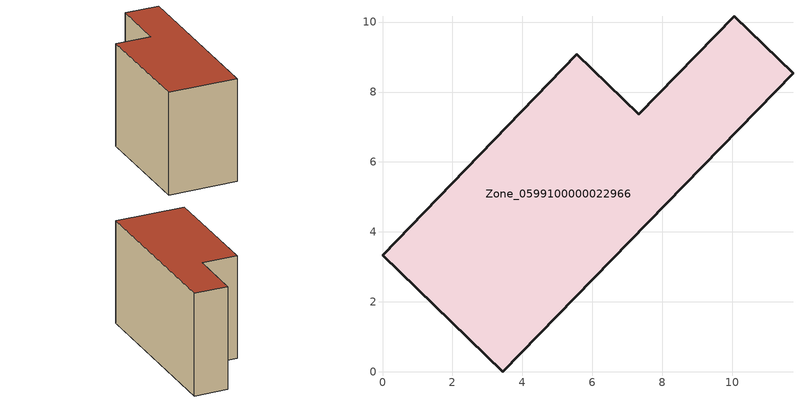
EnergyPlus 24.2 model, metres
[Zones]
Zone_0599100000022966
 floor ground (C_G): 3.44,0 0,3.34 5.55,9.08 7.32,7.37 10.05,10.17 11.73,8.54 z0
 wall outside (C_F): 3.44,0 11.73,8.54 10.05,10.17 7.32,7.37 5.55,9.08 0,3.34 3.44,0 z0:7.21
 roof outside (C_R): 0,3.34 3.44,0 11.73,8.54 10.05,10.17 7.32,7.37 5.55,9.08 z7.21
[BUILDING]
Pand.0599100000022966: North Axis=0; Terrain=City; Loads Convergence Tolerance Value=0.04; Temperature Convergence Tolerance Value=0.4; Solar Distribution=FullExterior; Maximum Number of Warmup Days=25; Minimum Number of Warmup Days=1
[Site:Location]
Rotterdam.The.Hague.AP_ZH_NLD Design_Conditions: Latitude=51.96; Longitude=4.45; Time Zone=1; Elevation=-4.5
[SITE:GROUNDTEMPERATURE:BUILDINGSURFACE]
18, 18, 18, 18, 18, 18, 18, 18, 18, 18, 18, 18
[MATERIAL] Thermal Absorptance=0.9; Solar Absorptance=0.7; Visible Absorptance=0.7
Name | Roughness | Thickness | Conductivity | Density | Specific Heat
G.TI.1946 | MediumSmooth | 0.15 | 1 | 540 | 1210
F.TI.1946 | Rough | 0.3 | 0.857143 | 1920 | 840
R.TI.1946 | MediumRough | 0.2 | 0.1 | 1500 | 1000
[CONSTRUCTION]
C_G: G.TI.1946
C_F: F.TI.1946
C_R: R.TI.1946
[ZONE]
Zone_0599100000022966: Type=1; Multiplier=1; Ceiling Height=Autocalculate; Volume=Autocalculate; Floor Area=autocalculate; Part of Total Floor Area=Yes
[ZONEINFILTRATION:DESIGNFLOWRATE]
Infil_Zone_0599100000022966: Zone or ZoneList or Space or SpaceList=Zone_0599100000022966; Schedule=AlwaysOn; Design Flow Rate Calculation Method=Flow/Area; Flow Rate per Floor Area=0.003; Constant Term Coefficient=1; Temperature Term Coefficient=0; Velocity Term Coefficient=0; Velocity Squared Term Coefficient=0
[HVACTEMPLATE:ZONE:IDEALLOADSAIRSYSTEM]
Zone_0599100000022966: Maximum Heating Supply Air Temperature=50; Minimum Cooling Supply Air Temperature=13; Maximum Heating Supply Air Humidity Ratio=0.0156; Minimum Cooling Supply Air Humidity Ratio=0.0077; Heating Limit=NoLimit; Cooling Limit=NoLimit; Dehumidification Control Type=ConstantSensibleHeatRatio; Cooling Sensible Heat Ratio=0.7; Dehumidification Setpoint=60; Humidification Control Type=None; Humidification Setpoint=30; Outdoor Air Method=None; Outdoor Air Flow Rate per Person=0.00944; Outdoor Air Flow Rate per Zone Floor Area=0; Outdoor Air Flow Rate per Zone=0; Demand Controlled Ventilation Type=None; Outdoor Air Economizer Type=NoEconomizer; Heat Recovery Type=None; Sensible Heat Recovery Effectiveness=0.7; Latent Heat Recovery Effectiveness=0.65
[ZONECONTROL:THERMOSTAT]
ThermostatControl_Zone_0599100000022966: Zone or ZoneList=Zone_0599100000022966; Control Type Schedule=DualSetpointControlType; Control 1=Thermostat_Zone_0599100000022966; Temperature Difference Between Cutout And Setpoint=0
[THERMOSTATSETPOINT:DUALSETPOINT]
Thermostat_Zone_0599100000022966: Heating Setpoint Temperature Schedule=HeatingSetpoint_Zone_0599100000022966; Cooling Setpoint Temperature Schedule=CoolingSetpoint_Zone_0599100000022966
[SCHEDULE:COMPACT]
HeatingSetpoint_Zone_0599100000022966: Through: 12/31, For: AllDays, Until: 24:00, 21
CoolingSetpoint_Zone_0599100000022966: Through: 12/31, For: AllDays, Until: 24:00, 24
DualSetpointControlType: Through: 12/31, For: AllDays, Until: 24:00, 4
AlwaysOn: Through: 12/31, For: AllDays, Until: 24:00, 1
